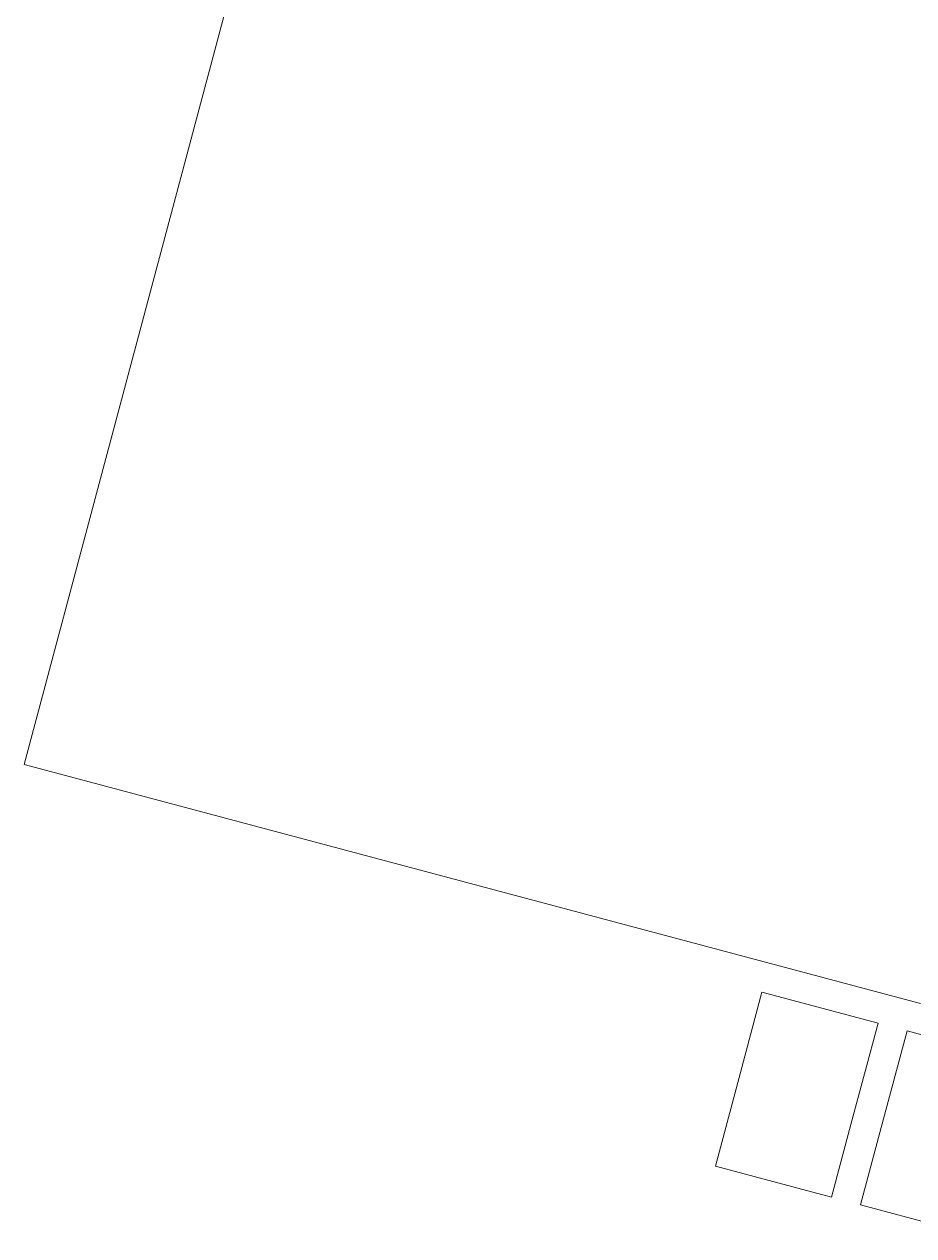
# Model space of a CAD drawing. Header units: metres. Extents: x 689715 to 690980, y 1005284 to 1006835.
# Drawn here: x 690777.972 to 690780.935, y 1005572.887 to 1005576.925 of the extents above; entities that cross this region are included whole.
import ezdxf

# ---------------------------------------------------------------- set-up
doc = ezdxf.new("R2010")
doc.units = ezdxf.units.M
doc.linetypes.add('PHANTOM', pattern=[2.5, 1.25, -0.25, 0.25, -0.25, 0.25, -0.25])
doc.layers.add('0_NUMERO DE LOTE FASE V', color=3, linetype='Continuous')
doc.layers.add('Muros', color=7, linetype='Continuous', lineweight=13)
doc.layers.add('Suelos', color=7, linetype='Continuous', lineweight=9)

# ---------------------------------------------------------------- blocks, each defined once
blk = doc.blocks.new('C TRANSFORMADA A B')
at = {"layer": 'Muros', "color": 253}
blk.add_lwpolyline([(277.8838, -9.96), (273.8038, -9.96), (273.8038, -13.05)], dxfattribs=at)
at = {"layer": 'Suelos', "color": 9}
for p, q in [((273.3538, -12.5301), (273.1038, -12.5301)), ((273.1038, -12.5301), (273.1038, -12.9301)), ((273.7038, -12.5301), (273.3538, -12.5301)), ((273.7038, -12.9301), (273.7038, -12.5301)), ((273.1038, -12.9301), (273.3538, -12.9301)), ((273.3538, -12.9301), (273.7038, -12.9301)), ((273.3538, -13.0301), (273.1038, -13.0301)), ((273.1038, -13.0301), (273.1038, -13.4301)), ((273.7038, -13.0301), (273.3538, -13.0301)), ((273.7038, -13.4301), (273.7038, -13.0301))]:
    blk.add_line(p, q, dxfattribs=at)
blk = doc.blocks.new('CASTILLAS B BLOQUE 8')
blk.add_blockref('C TRANSFORMADA A B', (0, 0))

msp = doc.modelspace()

# ---------------------------------------------------------------- block references
at = {"layer": '0_NUMERO DE LOTE FASE V', "linetype": 'PHANTOM', "rotation": 75.06604352304308}
msp.add_blockref('CASTILLAS B BLOQUE 8', (690697.7873, 1005312.469), dxfattribs=at)

doc.saveas('drawing.dxf')
